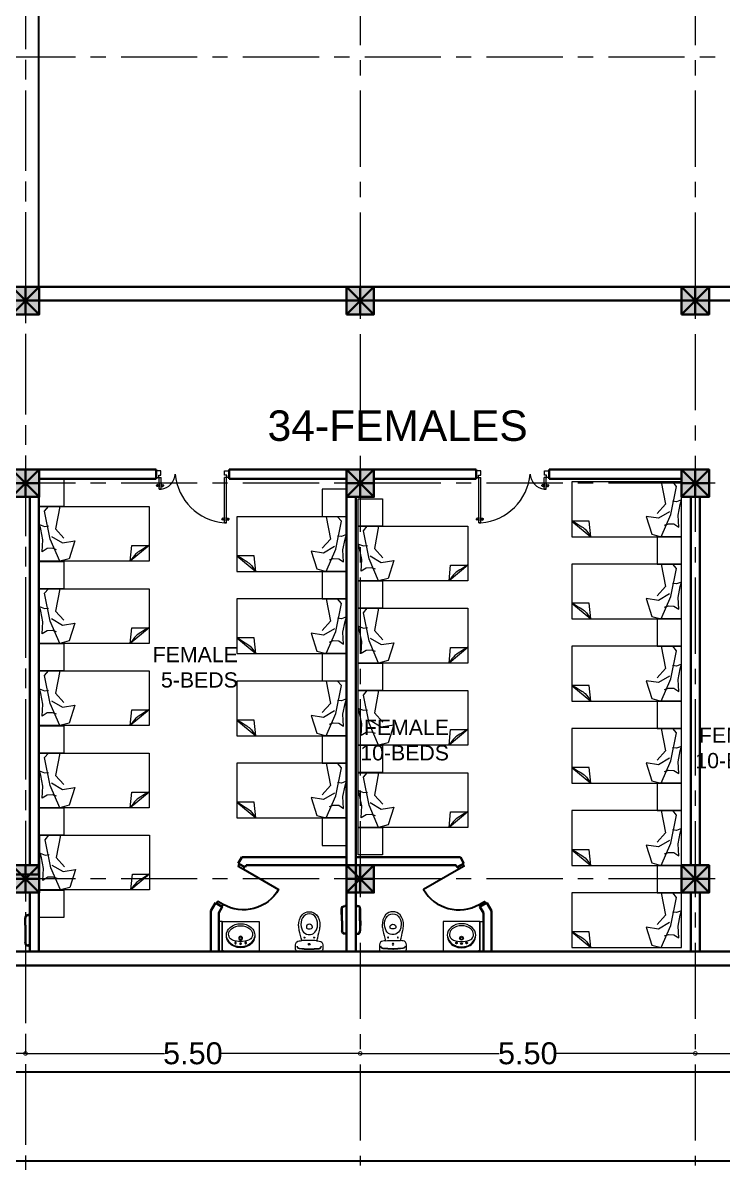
# Model space of a CAD drawing. Header units: metres. Extents: x 319894 to 3389272, y 120 to 6136017.
# Drawn here: x 321465.27 to 321476.76, y 3068002.62 to 3068021.52 of the extents above; entities that cross this region are included whole.
import ezdxf

# ---------------------------------------------------------------- set-up
doc = ezdxf.new("R2010")
doc.units = ezdxf.units.M
doc.header["$MEASUREMENT"] = 0
for name, pattern in [('CENTER', [2, 1.25, -0.25, 0.25, -0.25]), ('HIDDEN', [0.375, 0.25, -0.125]), ('RAYITAS', [0.375, 0.25, -0.125])]:
    doc.linetypes.add(name, pattern=pattern)
doc.layers.get('Defpoints').update_dxf_attribs({"color": 254})
for name, color, linetype, lineweight in [('a_MUEBLE ART', 4, 'Continuous', 5), ('centerline', 255, 'HIDDEN', 5), ('column', 50, 'Continuous', 30), ('DOORS', 4, 'Continuous', 0), ('Fixtures', 31, 'Continuous', 20), ('FURNITURE P 1 200', 255, 'Continuous', 13), ('hatch', 252, 'Continuous', 15), ('wall', 4, 'Continuous', 30), ('window-door', 4, 'Continuous', 20)]:
    doc.layers.add(name, color=color, linetype=linetype, lineweight=lineweight)
for name, color, linetype in [('door_cad-block.com', 7, 'Continuous'), ('S-DIM', 7, 'Continuous'), ('TEXT', 255, 'Continuous'), ('TEXT @ 1', 255, 'Continuous')]:
    doc.layers.add(name, color=color, linetype=linetype)
doc.styles.get("Standard").update_dxf_attribs({"font": 'arial.ttf'})
doc.styles.add('TEXTS', font='swissl.ttf')
doc.dimstyles.new('DIMTEXT', dxfattribs={"dimscale": 0.4, "dimtxt": 0.9, "dimasz": 0.3, "dimexe": 0.05, "dimexo": 0.05, "dimgap": 0.05, "dimtad": 0, "dimzin": 1, "dimdsep": 46, "dimtxsty": 'TEXTS', "dimblk": 'DOTSMALL', "dimcen": 0.1, "dimclrd": 256, "dimclre": 6, "dimclrt": 3, "dimadec": 0, "dimazin": 0, "dimtfac": 0.15, "dimtix": 1, "dimtofl": 0, "dimtmove": 1, "dimatfit": 3, "dimldrblk": 'OPEN', "dimfxl": 1, "dimtolj": 1, "dimtzin": 0, "dimarcsym": 0})
doc.dimstyles.get("Standard").update_dxf_attribs({"dimtxt": 0.2, "dimasz": 0.18, "dimexe": 0.2, "dimexo": 0.2, "dimgap": 0.09, "dimtad": 1, "dimzin": 0, "dimdsep": 46, "dimtxsty": 'Standard', "dimblk": 'OBLIQUE', "dimcen": 0.09, "dimdle": 0.15, "dimclrt": 7, "dimadec": 0, "dimazin": 0, "dimtfac": 1, "dimtofl": 0, "dimtmove": 0, "dimatfit": 3, "dimfxl": 0.3, "dimfxlon": 1, "dimtfillclr": 2, "dimtolj": 1, "dimtzin": 0, "dimarcsym": 0})

# ---------------------------------------------------------------- blocks, each defined once
blk = doc.blocks.new('_Oblique')
at = {"color": 0, "linetype": 'ByBlock', "lineweight": -2}
blk.add_line((-0.5, -0.5), (0.5, 0.5), dxfattribs=at)
blk = doc.blocks.new('*D982')
at = {"layer": 'Defpoints', "color": 0, "transparency": 16777216}
for p in [(321444.584, 3068007.679), (321482.534, 3068006.529), (321482.534, 3068002.822)]:
    blk.add_point(p, dxfattribs=at)
at = {"layer": 'S-DIM', "color": 0, "lineweight": -2, "transparency": 16777216}
for p, q in [((321444.584, 3068003.122), (321444.584, 3068002.622)), ((321482.534, 3068003.122), (321482.534, 3068002.622)), ((321444.434, 3068002.822), (321482.684, 3068002.822))]:
    blk.add_line(p, q, dxfattribs=at)
at = {"layer": 'S-DIM', "color": 0, "lineweight": -2, "transparency": 16777216, "xscale": 0.18, "yscale": 0.18, "zscale": 0.18, "rotation": 180}
blk.add_blockref('_Oblique', (321444.584, 3068002.822), dxfattribs=at)
at = {"layer": 'S-DIM', "color": 0, "lineweight": -2, "transparency": 16777216, "xscale": 0.18, "yscale": 0.18, "zscale": 0.18}
blk.add_blockref('_Oblique', (321482.534, 3068002.822), dxfattribs=at)
at = {"layer": 'S-DIM', "color": 7, "transparency": 16777216, "insert": (321463.559, 3068003.014), "char_height": 0.2, "attachment_point": 5}
blk.add_mtext('\\A1;37.95', dxfattribs=at)
blk = doc.blocks.new('*D964')
at = {"layer": 'Defpoints', "color": 0, "transparency": 16777216}
for p in [(321444.584, 3068007.728), (321482.531, 3068006.529), (321482.531, 3068004.284)]:
    blk.add_point(p, dxfattribs=at)
at = {"layer": 'S-DIM', "color": 0, "lineweight": -2, "transparency": 16777216}
for p, q in [((321444.584, 3068004.584), (321444.584, 3068004.084)), ((321482.531, 3068004.584), (321482.531, 3068004.084)), ((321444.434, 3068004.284), (321482.681, 3068004.284))]:
    blk.add_line(p, q, dxfattribs=at)
at = {"layer": 'S-DIM', "color": 0, "lineweight": -2, "transparency": 16777216, "xscale": 0.18, "yscale": 0.18, "zscale": 0.18, "rotation": 180}
blk.add_blockref('_Oblique', (321444.584, 3068004.284), dxfattribs=at)
at = {"layer": 'S-DIM', "color": 0, "lineweight": -2, "transparency": 16777216, "xscale": 0.18, "yscale": 0.18, "zscale": 0.18}
blk.add_blockref('_Oblique', (321482.531, 3068004.284), dxfattribs=at)
at = {"layer": 'S-DIM', "color": 7, "transparency": 16777216, "insert": (321463.558, 3068004.476), "char_height": 0.2, "attachment_point": 5}
blk.add_mtext('\\A1;37.95', dxfattribs=at)
blk = doc.blocks.new('*U764')
at = {"layer": 'DOORS', "linetype": 'Continuous', "lineweight": 0}
for p, q in [((8137.26, -1857.94), (8142.04, -1857.94)), ((8142.21, -1860.02), (8142.21, -1861.52)), ((8150.81, -1860.02), (8142.21, -1860.02)), ((8150.81, -1861.52), (8142.21, -1861.52)), ((8150.81, -1860.02), (8150.81, -1861.52)), ((8150.81, -1861.52), (8150.81, -1860.02)), ((8137.26, -1911.96), (8142.04, -1911.96)), ((8142.21, -1909.87), (8142.21, -1908.37)), ((8175.64, -1908.37), (8142.21, -1908.37)), ((8175.64, -1909.87), (8142.21, -1909.87)), ((8175.64, -1909.87), (8175.64, -1908.37)), ((8175.64, -1908.37), (8175.64, -1909.87))]:
    blk.add_line(p, q, dxfattribs=at)
for points in [[(8142.04, -1857.94), (8142.04, -1859.87), (8140.4, -1859.87), (8140.4, -1861.43), (8137.26, -1861.43), (8137.26, -1857.94)], [(8142.04, -1911.96), (8142.04, -1910.03), (8140.4, -1910.03), (8140.4, -1908.47), (8137.26, -1908.47), (8137.26, -1911.96)]]:
    blk.add_lwpolyline(points, dxfattribs=at)
for points in [[(8149.25, -1860.02), (8146.78, -1860.02), (8147.88, -1859.6), (8147.88, -1859.41, 0.414214), (8147.77, -1859.3, -0.990713), (8147.9, -1858.29), (8148.25, -1858.29)], [(8149.25, -1861.52), (8146.78, -1861.52), (8147.88, -1861.94), (8147.88, -1862.13, -0.414214), (8147.77, -1862.24, 0.990713), (8147.9, -1863.25), (8148.25, -1863.25)], [(8146.91, -1860.02), (8149.37, -1860.02), (8148.28, -1859.6), (8148.28, -1859.41, -0.414214), (8148.39, -1859.3, 0.990713), (8148.25, -1858.29), (8147.9, -1858.29)], [(8146.91, -1861.52), (8149.37, -1861.52), (8148.28, -1861.94), (8148.28, -1862.13, 0.414214), (8148.39, -1862.24, -0.990713), (8148.25, -1863.25), (8147.9, -1863.25)], [(8174.08, -1908.37), (8171.62, -1908.37), (8172.71, -1907.95), (8172.71, -1907.76, 0.414214), (8172.6, -1907.65, -0.990713), (8172.74, -1906.64), (8173.08, -1906.64)], [(8174.08, -1909.87), (8171.62, -1909.87), (8172.71, -1910.29), (8172.71, -1910.48, -0.414214), (8172.6, -1910.59, 0.990713), (8172.74, -1911.6), (8173.08, -1911.6)], [(8171.74, -1908.37), (8174.2, -1908.37), (8173.11, -1907.95), (8173.11, -1907.76, -0.414214), (8173.22, -1907.65, 0.990713), (8173.08, -1906.64), (8172.74, -1906.64)], [(8171.74, -1909.87), (8174.2, -1909.87), (8173.11, -1910.29), (8173.11, -1910.48, 0.414214), (8173.22, -1910.59, -0.990713), (8173.08, -1911.6), (8172.74, -1911.6)]]:
    blk.add_lwpolyline(points, format="xyb", dxfattribs=at)
for points in [[(8147.97, -1858.17), (8147.97, -1858.29), (8148.18, -1858.29), (8148.18, -1858.17)], [(8147.97, -1863.37), (8147.97, -1863.25), (8148.18, -1863.25), (8148.18, -1863.37)], [(8172.81, -1906.52), (8172.81, -1906.64), (8173.01, -1906.64), (8173.01, -1906.52)], [(8172.81, -1911.72), (8172.81, -1911.6), (8173.01, -1911.6), (8173.01, -1911.72)]]:
    blk.add_lwpolyline(points, close=True, dxfattribs=at)
for centre in [(8142.21, -1859.86), (8142.21, -1910.03)]:
    blk.add_circle(centre, 0.165, dxfattribs=at)
at = {"layer": 'window-door'}
for centre, radius, start, end in [((8138.69, -1859.8), 12.25, 274.3787, 351.9271), ((8136.16, -1911.47), 39.61, 4.47868, 84.98302)]:
    blk.add_arc(centre, radius, start, end, dxfattribs=at)
blk = doc.blocks.new('*U962')
at = {"layer": 'DOORS', "linetype": 'Continuous', "lineweight": 0}
for p, q in [((8137.26, -1857.94), (8142.04, -1857.94)), ((8142.21, -1860.04), (8142.21, -1861.53)), ((8175.64, -1860.04), (8142.21, -1860.04)), ((8175.64, -1861.53), (8142.21, -1861.53)), ((8175.64, -1860.04), (8175.64, -1861.53)), ((8175.64, -1861.53), (8175.64, -1860.04)), ((8137.26, -1911.96), (8142.04, -1911.96)), ((8142.21, -1909.88), (8142.21, -1908.39)), ((8150.81, -1908.39), (8142.21, -1908.39)), ((8150.81, -1909.88), (8142.21, -1909.88)), ((8150.81, -1909.88), (8150.81, -1908.39)), ((8150.81, -1908.39), (8150.81, -1909.88))]:
    blk.add_line(p, q, dxfattribs=at)
for points in [[(8142.04, -1857.94), (8142.04, -1859.87), (8140.4, -1859.87), (8140.4, -1861.43), (8137.26, -1861.43), (8137.26, -1857.94)], [(8142.04, -1911.96), (8142.04, -1910.03), (8140.4, -1910.03), (8140.4, -1908.47), (8137.26, -1908.47), (8137.26, -1911.96)]]:
    blk.add_lwpolyline(points, dxfattribs=at)
for points in [[(8174.08, -1860.03), (8171.62, -1860.03), (8172.71, -1859.61), (8172.71, -1859.42, 0.414214), (8172.6, -1859.31, -0.990713), (8172.74, -1858.31), (8173.08, -1858.31)], [(8174.08, -1861.53), (8171.62, -1861.53), (8172.71, -1861.96), (8172.71, -1862.14, -0.414214), (8172.6, -1862.25, 0.990713), (8172.74, -1863.26), (8173.08, -1863.26)], [(8171.74, -1860.03), (8174.2, -1860.03), (8173.11, -1859.61), (8173.11, -1859.42, -0.414214), (8173.22, -1859.31, 0.990713), (8173.08, -1858.31), (8172.74, -1858.31)], [(8171.74, -1861.53), (8174.2, -1861.53), (8173.11, -1861.96), (8173.11, -1862.14, 0.414214), (8173.22, -1862.25, -0.990713), (8173.08, -1863.26), (8172.74, -1863.26)], [(8149.25, -1908.39), (8146.78, -1908.39), (8147.88, -1907.96), (8147.88, -1907.78, 0.414214), (8147.77, -1907.67, -0.990713), (8147.9, -1906.66), (8148.25, -1906.66)], [(8149.25, -1909.88), (8146.78, -1909.88), (8147.88, -1910.31), (8147.88, -1910.49, -0.414214), (8147.77, -1910.6, 0.990713), (8147.9, -1911.61), (8148.25, -1911.61)], [(8146.91, -1908.39), (8149.37, -1908.39), (8148.28, -1907.96), (8148.28, -1907.78, -0.414214), (8148.39, -1907.67, 0.990713), (8148.25, -1906.66), (8147.9, -1906.66)], [(8146.91, -1909.88), (8149.37, -1909.88), (8148.28, -1910.31), (8148.28, -1910.49, 0.414214), (8148.39, -1910.6, -0.990713), (8148.25, -1911.61), (8147.9, -1911.61)]]:
    blk.add_lwpolyline(points, format="xyb", dxfattribs=at)
for points in [[(8172.81, -1858.18), (8172.81, -1858.31), (8173.01, -1858.31), (8173.01, -1858.18)], [(8172.81, -1863.38), (8172.81, -1863.26), (8173.01, -1863.26), (8173.01, -1863.38)], [(8147.97, -1906.53), (8147.97, -1906.66), (8148.18, -1906.66), (8148.18, -1906.53)], [(8147.97, -1911.74), (8147.97, -1911.61), (8148.18, -1911.61), (8148.18, -1911.74)]]:
    blk.add_lwpolyline(points, close=True, dxfattribs=at)
for centre in [(8142.21, -1859.87), (8142.21, -1910.05)]:
    blk.add_circle(centre, 0.165, dxfattribs=at)
at = {"layer": 'window-door'}
for centre, radius, start, end in [((8136.16, -1858.44), 39.61, 275.01698, 355.52132), ((8138.69, -1910.11), 12.25, 8.0729, 85.6213)]:
    blk.add_arc(centre, radius, start, end, dxfattribs=at)
blk = doc.blocks.new('*U950')
at = {"color": 0, "linetype": 'ByBlock', "ltscale": 10}
blk.add_lwpolyline([(-50, 0), (-50, 800, 0.414214), (-850, 0)], format="xyb", dxfattribs=at)
at = {"color": 0}
for points in [[(-900, 0), (-850, 0), (-850, -121), (-900, -121)], [(-50, 0), (0, 0), (0, -121), (-50, -121)]]:
    blk.add_lwpolyline(points, close=True, dxfattribs=at)
blk = doc.blocks.new('ca_ba_wc057')
at = {"layer": 'a_MUEBLE ART', "color": 8}
for p, q in [((0, -4), (-1.1, -4)), ((0, -4), (1.1, -4)), ((-4.8, -41.3), (-4.8, -39.3)), ((4.8, -41.3), (4.8, -39.3))]:
    blk.add_line(p, q, dxfattribs=at)
at = {"layer": 'a_MUEBLE ART'}
blk.add_lwpolyline([(-16.3, -34.8, -0.017322), (-12.2, -18, -0.007818), (-16.6, -17.5, -0.379899), (-22.2, -11.2), (-22.2, -4, -0.414214), (-18.2, 0), (0, 0), (18.2, 0, -0.414214), (22.2, -4), (22.2, -11.2, -0.379899), (16.6, -17.5, -0.007818), (12.2, -18, -0.017322), (16.3, -34.8, -0.034533), (17.5, -43, -0.180901), (11.8, -60.3, -0.210568), (0, -65.5, -0.210568), (-11.8, -60.3, -0.180901), (-17.5, -43, -0.034533)], format="xyb", close=True, dxfattribs=at)
at = {"layer": 'a_MUEBLE ART', "color": 8}
for centre, radius in [((0, -12.2), 1.35), ((0, -12.2), 1.35), ((-8, -23), 0.75), ((8, -23), 0.75)]:
    blk.add_circle(centre, radius, dxfattribs=at)
for centre, radius, start, end in [((-16, -8.9), 4, 96.2719, 180), ((-16, -9.6), 4, 96.2141, 169.7572), ((0, -154), 149.3, 90, 96.3306), ((0, -154), 150, 90, 96.2719), ((0, -154), 150, 83.7281, 90), ((0, -154), 149.3, 83.6694, 90), ((16, -8.9), 4, 0, 83.7281), ((16, -9.6), 4, 10.2428, 83.7859), ((0, -67.6), 30, 90, 96.6492), ((0, -67.6), 30, 83.3508, 90), ((-3.3, -39.3), 1.5, 96.6492, 180), ((-1.8, -41.3), 3, 180, 233.1301), ((0, -38.9), 6, 233.1301, 270), ((0, -38.9), 6, 270, 306.8699), ((3.3, -39.3), 1.5, 0, 83.3508), ((1.8, -41.3), 3, 306.8699, 0)]:
    blk.add_arc(centre, radius, start, end, dxfattribs=at)
at = {"layer": 'a_MUEBLE ART'}
for centre, radius, start, end in [((0, 121.9), 140.4, 264.9986, 270), ((0, 121.9), 140.4, 270, 275.0014), ((11.2, -45.8), 25, 152.5973, 168.3805), ((-0.7, -39.6), 11.6, 96.2419, 152.5973), ((0, -46), 18, 90, 96.2419), ((0, -46), 18, 83.7581, 90), ((0.7, -39.6), 11.6, 27.4027, 83.7581), ((-11.2, -45.8), 25, 11.6195, 27.4027), ((7.9, -45.1), 21.6, 168.3805, 209.1161), ((0, -49.5), 12.6, 209.1161, 270), ((0, -49.5), 12.6, 270, 330.8839), ((-7.9, -45.1), 21.6, 330.8839, 11.6195)]:
    blk.add_arc(centre, radius, start, end, dxfattribs=at)
blk = doc.blocks.new('dfsdsd')
at = {"layer": 'a_MUEBLE ART'}
for q in [(322538.219, 3068058.871), (322538.276, 3068059.364)]:
    blk.add_line((322538.219, 3068059.364), q, dxfattribs=at)
at = {"layer": 'a_MUEBLE ART', "color": 8}
blk.add_line((322538.205, 3068058.871), (322538.205, 3068058.892), dxfattribs=at)
at = {"layer": 'a_MUEBLE ART'}
blk.add_lwpolyline([(322537.614, 3068058.871), (322538.218, 3068058.871), (322538.219, 3068059.364), (322537.614, 3068059.364)], close=True, dxfattribs=at)
at = {"layer": 'a_MUEBLE ART', "color": 8, "linetype": 'RAYITAS'}
for centre in [(322537.833, 3068059.013), (322538, 3068059.013)]:
    blk.add_circle(centre, 0.0125, dxfattribs=at)
at = {"layer": 'a_MUEBLE ART', "color": 8}
for centre, radius in [((322537.916, 3068059.091), 0.0313), ((322537.916, 3068059.091), 0.0192), ((322537.916, 3068059.002), 0.0146)]:
    blk.add_circle(centre, radius, dxfattribs=at)
at = {"layer": 'a_MUEBLE ART'}
for centre, radius, start, end in [((322537.896, 3068059.168), 0.215, 187.4784, 187.4784), ((322537.936, 3068059.167), 0.215, 352.4878, 352.4878), ((322537.849, 3068059.139), 0.167, 129.066, 179.9831), ((322537.821, 3068059.154), 0.101, 152.9141, 249.6246), ((322537.849, 3068059.139), 0.134, 129.066, 152.9141), ((322537.916, 3068059.057), 0.273, 89.9831, 129.066), ((322537.916, 3068059.057), 0.24, 89.9831, 129.066), ((322537.916, 3068059.057), 0.273, 50.9002, 89.9831), ((322537.916, 3068059.057), 0.24, 50.9002, 89.9831), ((322538.012, 3068059.154), 0.101, 290.3416, 27.0521), ((322537.983, 3068059.139), 0.134, 27.0521, 50.9002), ((322537.983, 3068059.139), 0.167, 359.9831, 50.9002), ((322537.879, 3068059.139), 0.196, 179.9831, 247.2687), ((322537.896, 3068059.168), 0.215, 190.9799, 247.8039), ((322537.916, 3068059.411), 0.376, 249.6246, 269.9831), ((322537.916, 3068059.411), 0.376, 269.9831, 290.3416), ((322537.936, 3068059.167), 0.215, 292.1624, 348.9864), ((322537.954, 3068059.139), 0.196, 292.6975, 359.9831), ((322537.916, 3068059.229), 0.294, 247.2687, 269.9831), ((322537.916, 3068059.229), 0.28, 248.7299, 269.9831), ((322537.916, 3068059.229), 0.28, 269.9831, 291.2364), ((322537.916, 3068059.229), 0.294, 269.9831, 292.6975)]:
    blk.add_arc(centre, radius, start, end, dxfattribs=at)
at = {"layer": 'FURNITURE P 1 200'}
for p, q in [((322536.179, 3068059.602), (322536.179, 3068059.64)), ((322536.179, 3068059.64), (322536.184, 3068059.64)), ((322536.184, 3068059.602), (322536.179, 3068059.602)), ((322536.184, 3068059.64), (322536.184, 3068059.602)), ((322536.184, 3068059.63), (322536.207, 3068059.63)), ((322536.184, 3068059.612), (322536.207, 3068059.611)), ((322536.243, 3068059.376), (322536.244, 3068059.574)), ((322536.262, 3068059.376), (322536.263, 3068059.573)), ((322536.243, 3068059.376), (322536.242, 3068059.211)), ((322536.262, 3068059.376), (322536.26, 3068059.211)), ((322536.176, 3068059.184), (322536.176, 3068059.146)), ((322536.181, 3068059.184), (322536.176, 3068059.184)), ((322536.176, 3068059.146), (322536.181, 3068059.146)), ((322536.181, 3068059.146), (322536.181, 3068059.184)), ((322536.181, 3068059.174), (322536.204, 3068059.174)), ((322536.181, 3068059.156), (322536.204, 3068059.155))]:
    blk.add_line(p, q, dxfattribs=at)
for centre, radius, start, end in [((322536.207, 3068059.574), 0.0561, 359.4074, 89.4074), ((322536.207, 3068059.574), 0.0374, 359.4074, 89.4074), ((322536.204, 3068059.211), 0.0374, 269.8025, 359.8025), ((322536.204, 3068059.211), 0.0561, 269.8025, 359.8025)]:
    blk.add_arc(centre, radius, start, end, dxfattribs=at)
at = {"layer": 'wall'}
for p, q in [((322536.176, 3068060.421), (322537.898, 3068060.421)), ((322537.843, 3068060.256), (322537.956, 3068060.321)), ((322537.956, 3068060.321), (322537.898, 3068060.421)), ((322536.175, 3068060.291), (322537.823, 3068060.291)), ((322537.843, 3068060.256), (322537.823, 3068060.291)), ((322538.219, 3068059.606), (322538.331, 3068059.671)), ((322538.276, 3068059.506), (322538.219, 3068059.606)), ((322538.406, 3068059.541), (322538.331, 3068059.671)), ((322538.276, 3068058.871), (322538.276, 3068059.506)), ((322538.406, 3068059.541), (322538.406, 3068058.871))]:
    blk.add_line(p, q, dxfattribs=at)
at = {"xscale": -0.00999999999999999, "yscale": 0.00999999999999999, "zscale": 0.009999999999999993, "rotation": 180.2486950231968}
blk.add_blockref('ca_ba_wc057', (322536.791, 3068058.871), dxfattribs=at)
at = {"layer": 'door_cad-block.com', "xscale": 0.0008333333318616673, "yscale": 0.0008333333318616673, "zscale": 0.0008333333318616673, "rotation": 119.9118645570162}
blk.add_blockref('*U950', (322537.85, 3068060.26), dxfattribs=at)
blk = doc.blocks.new('*U951')
at = {"color": 0, "linetype": 'ByBlock', "ltscale": 10}
blk.add_lwpolyline([(-850, 0), (-850, 800, -0.414214), (-50, 0)], format="xyb", dxfattribs=at)
at = {"color": 0}
for points in [[(-900, 0), (-850, 0), (-850, -121), (-900, -121)], [(-50, 0), (0, 0), (0, -121), (-50, -121)]]:
    blk.add_lwpolyline(points, close=True, dxfattribs=at)
blk = doc.blocks.new('DSFD')
at = {"layer": 'a_MUEBLE ART', "color": 8}
for p, q in [((321997.273, 3067995.743), (321997.273, 3067995.722)), ((321997.273, 3067995.722), (321997.847, 3067995.721)), ((321997.847, 3067995.742), (321997.847, 3067995.721))]:
    blk.add_line(p, q, dxfattribs=at)
at = {"layer": 'a_MUEBLE ART'}
blk.add_lwpolyline([(321997.861, 3067995.742), (321997.861, 3067995.27), (321997.256, 3067995.27), (321997.256, 3067995.743)], close=True, dxfattribs=at)
at = {"layer": 'a_MUEBLE ART', "color": 8, "linetype": 'RAYITAS'}
for centre in [(321997.475, 3067995.601), (321997.642, 3067995.601)]:
    blk.add_circle(centre, 0.0125, dxfattribs=at)
at = {"layer": 'a_MUEBLE ART', "color": 8}
for centre, radius in [((321997.559, 3067995.522), 0.0313), ((321997.559, 3067995.522), 0.0192), ((321997.559, 3067995.612), 0.0146)]:
    blk.add_circle(centre, radius, dxfattribs=at)
at = {"layer": 'a_MUEBLE ART'}
for centre, radius, start, end in [((321997.538, 3067995.446), 0.215, 172.4866, 172.4866), ((321997.521, 3067995.474), 0.196, 112.6963, 179.9819), ((321997.538, 3067995.446), 0.215, 112.1612, 168.9852), ((321997.463, 3067995.46), 0.101, 110.3404, 207.0509), ((321997.579, 3067995.446), 0.215, 7.4772, 7.4772), ((321997.558, 3067995.202), 0.376, 89.9819, 110.3404), ((321997.558, 3067995.385), 0.294, 89.9819, 112.6963), ((321997.558, 3067995.385), 0.28, 89.9819, 111.2352), ((321997.558, 3067995.385), 0.294, 67.2675, 89.9819), ((321997.558, 3067995.385), 0.28, 68.7287, 89.9819), ((321997.558, 3067995.202), 0.376, 69.6234, 89.9819), ((321997.579, 3067995.446), 0.215, 10.9787, 67.8026), ((321997.596, 3067995.474), 0.196, 359.9819, 67.2675), ((321997.654, 3067995.46), 0.101, 332.9129, 69.6234), ((321997.492, 3067995.474), 0.167, 179.9819, 230.899), ((321997.492, 3067995.474), 0.134, 207.0509, 230.899), ((321997.559, 3067995.557), 0.273, 230.899, 269.9819), ((321997.559, 3067995.557), 0.24, 230.899, 269.9819), ((321997.559, 3067995.557), 0.24, 269.9819, 309.0648), ((321997.559, 3067995.557), 0.273, 269.9819, 309.0648), ((321997.625, 3067995.474), 0.134, 309.0648, 332.9129), ((321997.625, 3067995.474), 0.167, 309.0648, 359.9819)]:
    blk.add_arc(centre, radius, start, end, dxfattribs=at)
at = {"layer": 'FURNITURE P 1 200'}
for p, q in [((321996.31, 3067995.622), (321996.31, 3067995.66)), ((321996.31, 3067995.66), (321996.314, 3067995.66)), ((321996.314, 3067995.622), (321996.31, 3067995.622)), ((321996.314, 3067995.66), (321996.314, 3067995.622)), ((321996.314, 3067995.65), (321996.338, 3067995.65)), ((321996.314, 3067995.632), (321996.338, 3067995.632)), ((321996.375, 3067995.307), (321996.375, 3067995.594)), ((321996.394, 3067995.307), (321996.394, 3067995.594)), ((321996.31, 3067995.162), (321996.31, 3067995.125)), ((321996.314, 3067995.162), (321996.31, 3067995.162)), ((321996.314, 3067995.125), (321996.314, 3067995.162)), ((321996.314, 3067995.153), (321996.338, 3067995.153)), ((321996.375, 3067995.307), (321996.375, 3067995.19)), ((321996.394, 3067995.307), (321996.394, 3067995.191)), ((321996.31, 3067995.125), (321996.314, 3067995.125)), ((321996.314, 3067995.134), (321996.338, 3067995.134))]:
    blk.add_line(p, q, dxfattribs=at)
for centre, radius, start, end in [((321996.338, 3067995.594), 0.0561, 359.8025, 89.8025), ((321996.338, 3067995.594), 0.0374, 359.8025, 89.8025), ((321996.338, 3067995.19), 0.0561, 270.1975, 0.1975), ((321996.338, 3067995.19), 0.0374, 270.1975, 0.1975)]:
    blk.add_arc(centre, radius, start, end, dxfattribs=at)
at = {"layer": 'wall'}
for p, q in [((321997.861, 3067995.742), (321996.31, 3067995.742)), ((321997.861, 3067995.742), (321997.861, 3067994.322)), ((321998.011, 3067995.742), (321998.011, 3067994.322)), ((321996.16, 3067994.322), (321996.16, 3067994.473)), ((321996.16, 3067994.473), (321997.111, 3067994.473)), ((321997.111, 3067994.473), (321997.111, 3067994.322)), ((321996.16, 3067994.322), (321997.111, 3067994.322)), ((321996.16, 3067994.322), (321996.31, 3067994.322)), ((321997.861, 3067994.322), (321998.011, 3067994.322))]:
    blk.add_line(p, q, dxfattribs=at)
at = {"xscale": -0.009999999999999986, "yscale": 0.009999999999999986, "zscale": 0.009999999999999988, "rotation": 0.2486950231969454}
blk.add_blockref('ca_ba_wc057', (321996.765, 3067995.721), dxfattribs=at)
at = {"layer": 'door_cad-block.com', "xscale": -0.000833333331861667, "yscale": 0.000833333331861667, "zscale": 0.0008333333318616671, "rotation": 0.2486955119280768}
blk.add_blockref('*U951', (321997.111, 3067994.448), dxfattribs=at)
blk = doc.blocks.new('cell bed1')
at = {"layer": 'Fixtures'}
for p, q in [((2034189, -167492), (2034446, -167181)), ((2034446, -167181), (2034189, -167208)), ((2034189, -167208), (2034189, -167492))]:
    blk.add_line(p, q, dxfattribs=at)
blk.add_lwpolyline([(2034446, -167492), (2034446, -165692), (2033546, -165692), (2033546, -167492)], close=True, dxfattribs=at)
at = {"layer": 'Fixtures', "linetype": 'ByBlock', "lineweight": 0}
for points in [[(2034288, -165740), (2034093, -165751), (2033916, -165714), (2033841, -165694), (2033872, -165777), (2033864, -165843)], [(2034036, -165889), (2034143, -166070), (2034112, -166274), (2034405, -166182), (2034446, -166026), (2034081, -165870), (2033621, -165778), (2033546, -165839), (2033546, -166026), (2033913, -165956), (2034065, -166095)], [(2034256, -165972), (2034233, -165910), (2034237, -165822), (2034288, -165740)]]:
    blk.add_lwpolyline(points, dxfattribs=at)
at = {"layer": 'Fixtures'}
blk.add_open_spline([(2034189, -167483), (2034205, -167455), (2034280, -167338), (2034324, -167266), (2034400, -167213), (2034446, -167181)], degree=3, knots=[58.285176, 58.285176, 58.285176, 58.285176, 153.797631, 253.744613, 409.43508, 409.43508, 409.43508, 409.43508], dxfattribs=at)
blk = doc.blocks.new('_DotSmall')
at = {"color": 0, "linetype": 'ByBlock', "const_width": 0.5}
blk.add_lwpolyline([(-0.0625, 0, 1), (0.0625, 0, 1)], format="xyb", close=True, dxfattribs=at)
blk = doc.blocks.new('*D903')
at = {"layer": 'Defpoints', "color": 0, "transparency": 16777216}
for p in [(322203.75, 3068056.698), (322210.255, 3068056.698), (322210.255, 3068056.698)]:
    blk.add_point(p, dxfattribs=at)
at = {"layer": 'S-DIM', "lineweight": -2, "transparency": 16777216}
for p, q in [((322203.75, 3068056.698), (322206.535, 3068056.698)), ((322210.255, 3068056.698), (322207.47, 3068056.698))]:
    blk.add_line(p, q, dxfattribs=at)
at = {"layer": 'S-DIM', "color": 6, "lineweight": -2, "transparency": 16777216}
blk.add_line((322210.255, 3068056.718), (322210.255, 3068056.718), dxfattribs=at)
at = {"layer": 'S-DIM', "lineweight": -2, "transparency": 16777216, "xscale": 0.12, "yscale": 0.12, "zscale": 0.12, "rotation": 180}
blk.add_blockref('_DotSmall', (322203.75, 3068056.698), dxfattribs=at)
at = {"layer": 'S-DIM', "lineweight": -2, "transparency": 16777216, "xscale": 0.12, "yscale": 0.12, "zscale": 0.12}
blk.add_blockref('_DotSmall', (322210.255, 3068056.698), dxfattribs=at)
at = {"layer": 'S-DIM', "color": 3, "transparency": 16777216, "insert": (322207.002, 3068056.698), "char_height": 0.36, "attachment_point": 5, "style": 'TEXTS'}
blk.add_mtext('\\A1;6.50', dxfattribs=at)
blk = doc.blocks.new('_Open')
at = {"color": 0, "linetype": 'ByBlock', "lineweight": -2}
for p, q in [((-1, 0.17), (0, 0)), ((-1, -0.17), (0, 0)), ((0, 0), (-1, 0))]:
    blk.add_line(p, q, dxfattribs=at)
blk = doc.blocks.new('*D904')
at = {"layer": 'Defpoints', "color": 0, "transparency": 16777216}
for p in [(322210.255, 3068056.698), (322215.75, 3068056.698), (322215.75, 3068056.698)]:
    blk.add_point(p, dxfattribs=at)
at = {"layer": 'S-DIM', "color": 6, "lineweight": -2, "transparency": 16777216}
blk.add_line((322210.255, 3068056.718), (322210.255, 3068056.718), dxfattribs=at)
at = {"layer": 'S-DIM', "lineweight": -2, "transparency": 16777216}
for p, q in [((322210.255, 3068056.698), (322212.535, 3068056.698)), ((322215.75, 3068056.698), (322213.47, 3068056.698))]:
    blk.add_line(p, q, dxfattribs=at)
at = {"layer": 'S-DIM', "lineweight": -2, "transparency": 16777216, "xscale": 0.12, "yscale": 0.12, "zscale": 0.12, "rotation": 180}
blk.add_blockref('_DotSmall', (322210.255, 3068056.698), dxfattribs=at)
at = {"layer": 'S-DIM', "lineweight": -2, "transparency": 16777216, "xscale": 0.12, "yscale": 0.12, "zscale": 0.12}
blk.add_blockref('_DotSmall', (322215.75, 3068056.698), dxfattribs=at)
at = {"layer": 'S-DIM', "color": 3, "transparency": 16777216, "insert": (322213.002, 3068056.698), "char_height": 0.36, "attachment_point": 5, "style": 'TEXTS'}
blk.add_mtext('\\A1;5.50', dxfattribs=at)
blk = doc.blocks.new('*D905')
at = {"layer": 'Defpoints', "color": 0, "transparency": 16777216}
for p in [(322215.75, 3068056.698), (322221.25, 3068056.698), (322221.25, 3068056.698)]:
    blk.add_point(p, dxfattribs=at)
at = {"layer": 'S-DIM', "lineweight": -2, "transparency": 16777216}
for p, q in [((322215.75, 3068056.698), (322218.032, 3068056.698)), ((322221.25, 3068056.698), (322218.968, 3068056.698))]:
    blk.add_line(p, q, dxfattribs=at)
at = {"layer": 'S-DIM', "lineweight": -2, "transparency": 16777216, "xscale": 0.12, "yscale": 0.12, "zscale": 0.12, "rotation": 180}
blk.add_blockref('_DotSmall', (322215.75, 3068056.698), dxfattribs=at)
at = {"layer": 'S-DIM', "lineweight": -2, "transparency": 16777216, "xscale": 0.12, "yscale": 0.12, "zscale": 0.12}
blk.add_blockref('_DotSmall', (322221.25, 3068056.698), dxfattribs=at)
at = {"layer": 'S-DIM', "color": 3, "transparency": 16777216, "insert": (322218.5, 3068056.698), "char_height": 0.36, "attachment_point": 5, "style": 'TEXTS'}
blk.add_mtext('\\A1;5.50', dxfattribs=at)
blk = doc.blocks.new('*D908')
at = {"layer": 'Defpoints', "color": 0, "transparency": 16777216}
for p in [(322221.25, 3068056.698), (322227.25, 3068056.698), (322227.25, 3068056.698)]:
    blk.add_point(p, dxfattribs=at)
at = {"layer": 'S-DIM', "lineweight": -2, "transparency": 16777216}
for p, q in [((322221.25, 3068056.698), (322223.783, 3068056.698)), ((322227.25, 3068056.698), (322224.717, 3068056.698))]:
    blk.add_line(p, q, dxfattribs=at)
at = {"layer": 'S-DIM', "lineweight": -2, "transparency": 16777216, "xscale": 0.12, "yscale": 0.12, "zscale": 0.12, "rotation": 180}
blk.add_blockref('_DotSmall', (322221.25, 3068056.698), dxfattribs=at)
at = {"layer": 'S-DIM', "lineweight": -2, "transparency": 16777216, "xscale": 0.12, "yscale": 0.12, "zscale": 0.12}
blk.add_blockref('_DotSmall', (322227.25, 3068056.698), dxfattribs=at)
at = {"layer": 'S-DIM', "color": 3, "transparency": 16777216, "insert": (322224.25, 3068056.698), "char_height": 0.36, "attachment_point": 5, "style": 'TEXTS'}
blk.add_mtext('\\A1;6.00', dxfattribs=at)
blk = doc.blocks.new('column')
at = {"layer": 'hatch'}
h = blk.add_hatch(color=256, dxfattribs=at)
h.dxf.hatch_style = 1
h.paths.add_polyline_path([(0, 0), (0.45, 0), (0.45, 0.45), (0, 0.45)])
at = {"layer": 'column'}
for p, q in [((0, 0.45), (0.45, 0)), ((0, 0), (0.45, 0.45)), ((0.225, 0.45), (0.225, 0)), ((0, 0.225), (0.45, 0.225))]:
    blk.add_line(p, q, dxfattribs=at)
blk.add_lwpolyline([(0, 0), (0.45, 0), (0.45, 0.45), (0, 0.45)], close=True, dxfattribs=at)
blk = doc.blocks.new('FINAL GRIDTOP FLOOR')
at = {"layer": 'centerline', "linetype": 'CENTER'}
for p, q in [((322210.255, 3068092.521), (322210.255, 3068054.862)), ((322210.255, 3068092.447), (322210.255, 3068054.787)), ((322210.255, 3068092.447), (322210.255, 3068054.787)), ((322215.75, 3068092.516), (322215.75, 3068054.857)), ((322215.75, 3068092.516), (322215.75, 3068054.857)), ((322221.25, 3068092.516), (322221.25, 3068054.857)), ((322221.25, 3068092.516), (322221.25, 3068054.857)), ((322221.25, 3068092.516), (322221.25, 3068054.857)), ((322221.25, 3068092.516), (322221.25, 3068054.857)), ((322233.073, 3068073.066), (322185.967, 3068073.066)), ((322233.073, 3068069.066), (322185.967, 3068069.066)), ((322233.073, 3068069.066), (322185.967, 3068069.066)), ((322233.073, 3068066.066), (322185.967, 3068066.066)), ((322233.073, 3068066.066), (322185.967, 3068066.066)), ((322233.073, 3068059.566), (322185.967, 3068059.566))]:
    blk.add_line(p, q, dxfattribs=at)
at = {"layer": 'wall'}
for p in [(322210.03, 3068068.841), (322215.525, 3068068.841), (322221.025, 3068068.841), (322210.03, 3068065.841), (322215.525, 3068065.841), (322221.025, 3068065.841), (322210.03, 3068059.341), (322215.525, 3068059.341), (322221.025, 3068059.341)]:
    blk.add_blockref('column', p, dxfattribs=at)
at = {"layer": 'S-DIM'}
for base, p1, p2, picture, middle in [((322210.254953, 3068056.698041), (322203.749954, 3068056.698041), (322210.254953, 3068056.698006), '*D903', (322207.002454, 3068056.698041)), ((322215.749954, 3068056.698041), (322210.254953, 3068056.698006), (322215.749954, 3068056.698041), '*D904', (322213.002454, 3068056.698041)), ((322221.25, 3068056.698), (322215.75, 3068056.698), (322221.25, 3068056.698), '*D905', (322218.5, 3068056.698)), ((322227.25, 3068056.698), (322221.25, 3068056.698), (322227.25, 3068056.698), '*D908', (322224.25, 3068056.698))]:
    dim = blk.add_linear_dim(base=base, p1=p1, p2=p2, dimstyle='DIMTEXT', dxfattribs=at)
    dim.commit()
    dim.dimension.update_dxf_attribs({"geometry": picture, "text_midpoint": middle})

msp = doc.modelspace()

# ---------------------------------------------------------------- linework, layer by layer
at = {"layer": 'Fixtures'}
for points in [[(321465.942, 3068013.571), (321465.542, 3068013.571), (321465.542, 3068014.021), (321465.942, 3068014.021)], [(321470.184, 3068013.405), (321470.584, 3068013.405), (321470.584, 3068013.855), (321470.184, 3068013.855)], [(321471.176, 3068013.249), (321470.776, 3068013.249), (321470.776, 3068013.699), (321471.176, 3068013.699)], [(321475.684, 3068012.626), (321476.084, 3068012.626), (321476.084, 3068013.076), (321475.684, 3068013.076)], [(321465.942, 3068012.221), (321465.542, 3068012.221), (321465.542, 3068012.671), (321465.942, 3068012.671)], [(321470.184, 3068012.055), (321470.584, 3068012.055), (321470.584, 3068012.505), (321470.184, 3068012.505)], [(321471.176, 3068011.899), (321470.776, 3068011.899), (321470.776, 3068012.349), (321471.176, 3068012.349)], [(321475.684, 3068011.276), (321476.084, 3068011.276), (321476.084, 3068011.726), (321475.684, 3068011.726)], [(321465.942, 3068010.871), (321465.542, 3068010.871), (321465.542, 3068011.321), (321465.942, 3068011.321)], [(321470.184, 3068010.705), (321470.584, 3068010.705), (321470.584, 3068011.155), (321470.184, 3068011.155)], [(321471.176, 3068010.549), (321470.776, 3068010.549), (321470.776, 3068010.999), (321471.176, 3068010.999)], [(321475.684, 3068009.926), (321476.084, 3068009.926), (321476.084, 3068010.376), (321475.684, 3068010.376)], [(321465.942, 3068009.521), (321465.542, 3068009.521), (321465.542, 3068009.971), (321465.942, 3068009.971)], [(321470.184, 3068009.355), (321470.584, 3068009.355), (321470.584, 3068009.805), (321470.184, 3068009.805)], [(321471.176, 3068009.199), (321470.776, 3068009.199), (321470.776, 3068009.649), (321471.176, 3068009.649)], [(321475.684, 3068008.576), (321476.084, 3068008.576), (321476.084, 3068009.026), (321475.684, 3068009.026)], [(321465.942, 3068008.171), (321465.542, 3068008.171), (321465.542, 3068008.621), (321465.942, 3068008.621)], [(321470.184, 3068008.005), (321470.584, 3068008.005), (321470.584, 3068008.455), (321470.184, 3068008.455)], [(321471.176, 3068007.849), (321470.776, 3068007.849), (321470.776, 3068008.299), (321471.176, 3068008.299)], [(321475.684, 3068007.226), (321476.084, 3068007.226), (321476.084, 3068007.676), (321475.684, 3068007.676)], [(321465.942, 3068006.821), (321465.542, 3068006.821), (321465.542, 3068007.271), (321465.942, 3068007.271)]]:
    msp.add_lwpolyline(points, close=True, dxfattribs=at)
at = {"layer": 'TEXT', "linetype": 'Continuous'}
msp.add_line((321465.535, 3068017.176), (321465.535, 3068036.678), dxfattribs=at)
at = {"layer": 'wall'}
for p, q in [((321465.534, 3068014.178), (321467.459, 3068014.178)), ((321467.459, 3068014.178), (321467.459, 3068014.028)), ((321468.659, 3068014.178), (321470.584, 3068014.178)), ((321468.659, 3068014.178), (321468.659, 3068014.028)), ((321471.034, 3068014.178), (321472.709, 3068014.178)), ((321472.709, 3068014.178), (321472.709, 3068014.028)), ((321473.909, 3068014.178), (321476.084, 3068014.178)), ((321473.909, 3068014.178), (321473.909, 3068014.028)), ((321465.529, 3068014.028), (321467.459, 3068014.028)), ((321468.659, 3068014.028), (321470.584, 3068014.028)), ((321471.034, 3068014.028), (321472.709, 3068014.028)), ((321473.909, 3068014.028), (321476.084, 3068014.028)), ((321465.384, 3068007.678), (321465.384, 3068013.731)), ((321465.534, 3068007.678), (321465.534, 3068013.731)), ((321470.584, 3068007.178), (321470.584, 3068013.728)), ((321470.734, 3068007.178), (321470.734, 3068013.728)), ((321476.234, 3068007.678), (321476.234, 3068013.732)), ((321476.234, 3068007.678), (321476.234, 3068013.728)), ((321476.384, 3068007.678), (321476.384, 3068013.728)), ((321465.384, 3068006.259), (321465.384, 3068007.228)), ((321465.534, 3068006.259), (321465.534, 3068007.228)), ((321470.584, 3068006.272), (321470.584, 3068007.228)), ((321470.734, 3068006.272), (321470.734, 3068007.228)), ((321476.234, 3068006.259), (321476.234, 3068007.228)), ((321476.384, 3068006.259), (321476.384, 3068007.228)), ((321458.814, 3068006.259), (321476.119, 3068006.259)), ((321479.054, 3068006.259), (321476.034, 3068006.259)), ((321458.584, 3068006.029), (321476.349, 3068006.029)), ((321482.531, 3068006.029), (321476.311, 3068006.029))]:
    msp.add_line(p, q, dxfattribs=at)
for points in [[(321465.314, 3068017.179), (321482.304, 3068017.179), (321482.304, 3068007.909)], [(321484.279, 3068016.957), (321465.311, 3068016.957)]]:
    msp.add_lwpolyline(points, dxfattribs=at)

# ---------------------------------------------------------------- block references
at = {"layer": 'centerline'}
msp.add_blockref('FINAL GRIDTOP FLOOR', (-744.941, -52.112), dxfattribs=at)
at = {"layer": 'Fixtures', "yscale": 0.001000027668465999, "zscale": 0.001000027668465999}
for p, xscale, rotation in [((321641.781, 3070047.578), 0.001000027668465999, 270), ((321299.845, 3070047.174), -0.001000027668465999, 90), ((321636.281, 3070047.007), 0.001000027668465999, 270), ((321305.08, 3070046.852), -0.001000027668465999, 90), ((321641.781, 3070046.228), 0.001000027668465999, 270), ((321299.845, 3070045.824), -0.001000027668465999, 90), ((321636.281, 3070045.657), 0.001000027668465999, 270), ((321305.08, 3070045.502), -0.001000027668465999, 90), ((321641.781, 3070044.878), 0.001000027668465999, 270), ((321299.845, 3070044.474), -0.001000027668465999, 90), ((321636.281, 3070044.307), 0.001000027668465999, 270), ((321305.08, 3070044.152), -0.001000027668465999, 90), ((321641.781, 3070043.528), 0.001000027668465999, 270), ((321299.845, 3070043.124), -0.001000027668465999, 90), ((321636.281, 3070042.957), 0.001000027668465999, 270), ((321305.08, 3070042.801), -0.001000027668465999, 90), ((321641.781, 3070042.178), 0.001000027668465999, 270), ((321299.855, 3070041.774), -0.001000027668465999, 90), ((321641.781, 3070040.828), 0.001000027668465999, 270)]:
    msp.add_blockref('cell bed1', p, dxfattribs=dict(at, xscale=xscale, rotation=rotation))
at = {"layer": 'wall', "xscale": -1}
msp.add_blockref('dfsdsd', (644006.761, -52.612), dxfattribs=at)
at = {"layer": 'wall'}
msp.add_blockref('dfsdsd', (-1065.445, -52.612), dxfattribs=at)
at = {"layer": 'wall', "rotation": 180}
msp.add_blockref('DSFD', (643461.694, 6136002.001), dxfattribs=at)
at = {"layer": 'window-door', "xscale": 0.0222163707725234, "yscale": 0.0222163707725234, "zscale": 0.0222163707725234, "rotation": 269.999999990313}
for name, p in [('*U962', (321509.936, 3068194.937)), ('*U764', (321515.186, 3068194.937))]:
    msp.add_blockref(name, p, dxfattribs=at)

# ---------------------------------------------------------------- texts
at = {"layer": 'TEXT', "linetype": 'Continuous', "char_height": 0.25, "width": 8.64196, "attachment_point": 9, "rotation": 359.9991}
for s, insert in [('FEMALE\\P5-BEDS', (321468.799, 3068010.594)), ('FEMALE\\P10-BEDS', (321472.265, 3068009.397)), ('FEMALE\\P10-BEDS', (321477.765, 3068009.269))]:
    msp.add_mtext(s, dxfattribs=dict(at, insert=insert))
at = {"layer": 'TEXT @ 1', "linetype": 'Continuous', "insert": (321473.557, 3068014.643), "char_height": 0.5, "width": 8.64196, "attachment_point": 9, "rotation": 359.9991}
msp.add_mtext('34-FEMALES', dxfattribs=at)

# ---------------------------------------------------------------- dimensions: what is measured, and where the dimension line sits
at = {"layer": 'S-DIM'}
for base, p1, p2, picture, middle in [((321482.531, 3068004.284), (321444.584, 3068007.728), (321482.531, 3068006.529), '*D964', (321463.558, 3068004.476)), ((321482.534, 3068002.822), (321444.584, 3068007.679), (321482.534, 3068006.529), '*D982', (321463.559, 3068003.014))]:
    dim = msp.add_linear_dim(base=base, p1=p1, p2=p2, dimstyle='Standard', dxfattribs=at)
    dim.commit()
    dim.dimension.update_dxf_attribs({"geometry": picture, "text_midpoint": middle})

doc.saveas('drawing.dxf')
